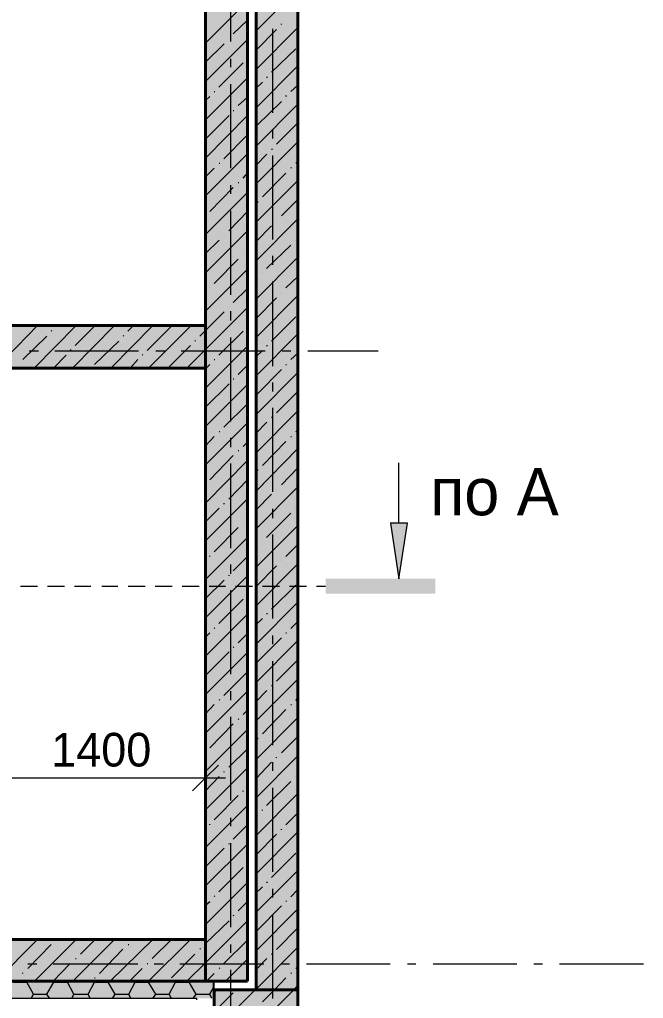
# Model space of a CAD drawing. Header units: millimetres. Extents: x -401725 to 250493, y 305116 to 802890.
# Drawn here: x -375103.854 to -375102.391, y 508975.81 to 508978.104 of the extents above; entities that cross this region are included whole.
import ezdxf

# ---------------------------------------------------------------- set-up
doc = ezdxf.new("R2010")
doc.units = ezdxf.units.MM
doc.layers.add('PDF _Геометрия', color=7, linetype='Continuous', true_color=0x1d1d1d)
doc.layers.add('PDF _Сплошная заливка', color=7, linetype='Continuous', true_color=0xffffff)
doc.layers.add('PDF _Текст', color=7, linetype='Continuous')

msp = doc.modelspace()

# ---------------------------------------------------------------- hatches: boundary and pattern name
at = {"layer": 'PDF _Сплошная заливка', "transparency": 33554559}
h = msp.add_hatch(color=256, dxfattribs=at)
h.paths.add_polyline_path([(-375103.3211, 508979.9459), (-375103.3211, 508980.3788), (-375103.4181, 508980.3788), (-375103.4181, 508979.9459)])
h.paths.add_polyline_path([(-375103.3211, 508979.3743), (-375103.4181, 508979.3743), (-375103.4181, 508975.8511), (-375103.3211, 508975.8511)])
h = msp.add_hatch(color=256, dxfattribs=at)
h.paths.add_polyline_path([(-375103.2028, 508979.9459), (-375103.2028, 508980.3787), (-375103.2996, 508980.3787), (-375103.2996, 508979.9459)])
h.paths.add_polyline_path([(-375103.2028, 508979.3743), (-375103.2996, 508979.3743), (-375103.2996, 508975.8311), (-375103.2028, 508975.8311)])
msp.add_hatch(color=7, dxfattribs=at).paths.add_polyline_path([(-375102.9494, 508976.9044), (-375102.9462, 508976.9238), (-375102.9832, 508976.9238), (-375102.9832, 508976.9144), (-375102.9828, 508976.9144), (-375102.9828, 508976.9027), (-375102.9811, 508976.9027), (-375102.9811, 508976.8927), (-375102.9794, 508976.8927), (-375102.9794, 508976.881), (-375102.9778, 508976.881), (-375102.9778, 508976.871), (-375102.9761, 508976.871), (-375102.9761, 508976.8594), (-375102.9744, 508976.8594), (-375102.9744, 508976.8494), (-375102.9728, 508976.8494), (-375102.9728, 508976.8377), (-375102.9711, 508976.8377), (-375102.9711, 508976.8277), (-375102.9694, 508976.8277), (-375102.9694, 508976.816), (-375102.9678, 508976.816), (-375102.9678, 508976.806), (-375102.9661, 508976.806), (-375102.9661, 508976.796), (-375102.9644, 508976.806), (-375102.9628, 508976.8177), (-375102.9611, 508976.8277), (-375102.9594, 508976.8394), (-375102.9578, 508976.8494), (-375102.9561, 508976.861), (-375102.9544, 508976.871), (-375102.9528, 508976.8827), (-375102.9511, 508976.8927)])

# ---------------------------------------------------------------- linework, layer by layer
at = {"layer": 'PDF _Геометрия', "color": 7, "lineweight": 9}
for points in [[(-375103.3197, 508975.8505), (-375103.3197, 508980.7723)], [(-375103.2996, 508980.7721), (-375103.2996, 508975.8306)], [(-375103.2013, 508979.3738), (-375103.2013, 508975.6337)], [(-375103.3597, 508978.2488), (-375103.3597, 508978.0521)], [(-375103.2613, 508978.0821), (-375103.2613, 508977.8854)], [(-375103.3597, 508978.0121), (-375103.3597, 508977.9921)], [(-375103.3597, 508977.9521), (-375103.3597, 508977.7554)], [(-375103.2613, 508977.8471), (-375103.2613, 508977.8254)], [(-375103.2613, 508977.7854), (-375103.2613, 508977.5888)], [(-375103.3597, 508977.7154), (-375103.3597, 508977.6954)], [(-375103.3597, 508977.6554), (-375103.3597, 508977.4588)], [(-375103.2613, 508977.5504), (-375103.2613, 508977.5288)], [(-375103.2613, 508977.4904), (-375103.2613, 508977.2921)], [(-375103.3597, 508977.4204), (-375103.3597, 508977.3988)], [(-375103.3597, 508977.3588), (-375103.3597, 508977.1621)], [(-375103.8098, 508977.3272), (-375103.8315, 508977.3272)], [(-375103.5748, 508977.3272), (-375103.7715, 508977.3272)], [(-375103.5132, 508977.3272), (-375103.5348, 508977.3272)], [(-375103.2782, 508977.3272), (-375103.4749, 508977.3272)], [(-375103.2181, 508977.3271), (-375103.2381, 508977.3271)], [(-375103.013, 508977.3271), (-375103.1779, 508977.3271)], [(-375103.4181, 508977.2871), (-375104.4698, 508977.2871)], [(-375103.4181, 508975.9488), (-375103.4181, 508977.2871)], [(-375103.2613, 508977.2538), (-375103.2613, 508977.2321)], [(-375103.2613, 508977.1938), (-375103.2613, 508976.9971)], [(-375103.3597, 508977.1238), (-375103.3597, 508977.1021)], [(-375103.3597, 508977.0638), (-375103.3597, 508976.8654)], [(-375102.9647, 508976.9238), (-375102.9647, 508977.0654)], [(-375103.2613, 508976.9571), (-375103.2613, 508976.9354)], [(-375102.9448, 508976.9238), (-375102.9849, 508976.9238)], [(-375102.9846, 508976.9238), (-375102.9647, 508976.7938)], [(-375102.9648, 508976.7938), (-375102.9448, 508976.9238)], [(-375103.2613, 508976.8971), (-375103.2613, 508976.7004)], [(-375103.3597, 508976.8271), (-375103.3597, 508976.8054)], [(-375103.3597, 508976.7671), (-375103.3597, 508976.5704)], [(-375103.2613, 508976.6604), (-375103.2613, 508976.6404)], [(-375103.2613, 508976.6004), (-375103.2613, 508976.4038)], [(-375103.3597, 508976.5304), (-375103.3597, 508976.5088)], [(-375103.3597, 508976.4704), (-375103.3597, 508976.2738)], [(-375103.4181, 508976.3688), (-375103.4181, 508976.3271), (-375103.4181, 508976.2805)], [(-375103.2613, 508976.3638), (-375103.2613, 508976.3438)], [(-375103.9697, 508976.3271), (-375103.3713, 508976.3271)], [(-375103.2613, 508976.3038), (-375103.2613, 508976.1071)], [(-375103.3597, 508976.2338), (-375103.3597, 508976.2138)], [(-375103.3597, 508976.1738), (-375103.3597, 508975.9771)], [(-375103.2613, 508976.0671), (-375103.2613, 508976.0471)], [(-375103.2613, 508976.0071), (-375103.2613, 508975.8104)], [(-375106.3713, 508975.9488), (-375103.4181, 508975.9488)], [(-375103.3597, 508975.9371), (-375103.3597, 508975.9171)], [(-375103.8131, 508975.8905), (-375103.8347, 508975.8905)], [(-375103.5765, 508975.8905), (-375103.7749, 508975.8905)], [(-375103.5164, 508975.8905), (-375103.5381, 508975.8905)], [(-375103.2814, 508975.8905), (-375103.4781, 508975.8905)], [(-375103.2214, 508975.8905), (-375103.2414, 508975.8905)], [(-375102.9848, 508975.8905), (-375103.1814, 508975.8905)], [(-375102.9247, 508975.8905), (-375102.9447, 508975.8905)], [(-375102.6881, 508975.8905), (-375102.8847, 508975.8905)], [(-375102.6281, 508975.8905), (-375102.648, 508975.8905)], [(-375102.3915, 508975.8905), (-375102.5881, 508975.8905)], [(-375103.3597, 508975.8771), (-375103.3597, 508975.6804)], [(-375103.398, 508975.8504), (-375103.3996, 508975.8504), (-375103.398, 508975.8504), (-375107.8948, 508975.8504)], [(-375103.3996, 508975.8104), (-375103.3996, 508975.8504), (-375107.8945, 508975.8504)], [(-375103.3998, 508975.8505), (-375103.3197, 508975.8505)], [(-375103.3996, 508975.8504), (-375103.3996, 508975.8504)], [(-375103.398, 508975.8104), (-375103.398, 508975.8504)], [(-375103.398, 508975.8504), (-375103.398, 508975.8504)], [(-375103.398, 508975.8504), (-375103.398, 508975.8504)], [(-375103.4382, 508975.8072), (-375103.4382, 508975.8105), (-375107.8946, 508975.8105)], [(-375103.3996, 508975.8104), (-375103.398, 508975.8104)]]:
    msp.add_lwpolyline(points, dxfattribs=at)
at = {"layer": 'PDF _Геометрия', "color": 7, "lineweight": 40}
for points in [[(-375103.4181, 508979.3738), (-375103.4181, 508975.8505)], [(-375103.2013, 508979.3738), (-375103.2013, 508975.8304), (-375103.3981, 508975.8304)], [(-375103.3197, 508975.8505), (-375103.3197, 508979.3739)], [(-375103.2996, 508979.3737), (-375103.2996, 508975.8306)], [(-375103.4181, 508977.3871), (-375105.4647, 508977.3871)], [(-375103.4181, 508977.2871), (-375103.4181, 508977.3871)], [(-375105.5648, 508977.2871), (-375103.4181, 508977.2871)], [(-375103.4181, 508975.9488), (-375106.3713, 508975.9488)], [(-375103.4181, 508975.8505), (-375103.4181, 508975.9488)], [(-375106.3713, 508975.8505), (-375103.4181, 508975.8505)], [(-375103.4181, 508975.8505), (-375103.3197, 508975.8505)], [(-375103.398, 508975.8304), (-375103.398, 508975.6338)], [(-375103.2996, 508975.8304), (-375103.2013, 508975.8304)], [(-375103.2013, 508975.6337), (-375103.2013, 508975.8304)]]:
    msp.add_lwpolyline(points, dxfattribs=at)
at = {"layer": 'PDF _Геометрия', "lineweight": 9}
for points in [[(-375103.2996, 508978.0771), (-375103.2013, 508978.1754)], [(-375103.4181, 508978.0488), (-375103.3197, 508978.1471)], [(-375103.353, 508978.0705), (-375103.3197, 508978.1021)], [(-375103.2396, 508978.0921), (-375103.2396, 508978.0937)], [(-375103.2996, 508977.9871), (-375103.2013, 508978.0854)], [(-375103.2996, 508978.0321), (-375103.2513, 508978.0804)], [(-375103.4181, 508977.9588), (-375103.3197, 508978.0571)], [(-375103.4179, 508978.0037), (-375103.3746, 508978.0471)], [(-375103.3629, 508978.0587), (-375103.3629, 508978.0587)], [(-375103.2631, 508977.9805), (-375103.2065, 508978.0355)], [(-375103.3864, 508977.9455), (-375103.3298, 508978.0022)], [(-375103.2996, 508977.8971), (-375103.2013, 508977.9954)], [(-375103.4181, 508977.8688), (-375103.3197, 508977.9671)], [(-375103.2997, 508977.9421), (-375103.2847, 508977.9571)], [(-375103.2747, 508977.9688), (-375103.273, 508977.9688)], [(-375103.398, 508977.9354), (-375103.3963, 508977.9354)], [(-375103.218, 508977.9354), (-375103.2013, 508977.9504)], [(-375103.4181, 508977.9138), (-375103.408, 508977.9238)], [(-375103.3415, 508977.9021), (-375103.3197, 508977.9221)], [(-375103.2962, 508977.8571), (-375103.2396, 508977.9121)], [(-375103.2298, 508977.9238), (-375103.2282, 508977.9255)], [(-375103.3532, 508977.8905), (-375103.3515, 508977.8905)], [(-375103.2996, 508977.8071), (-375103.2013, 508977.9054)], [(-375103.4181, 508977.7788), (-375103.3197, 508977.8788)], [(-375103.4179, 508977.8237), (-375103.3629, 508977.8787)], [(-375103.2514, 508977.8121), (-375103.2013, 508977.8621)], [(-375103.3748, 508977.7771), (-375103.3197, 508977.8338)], [(-375103.2996, 508977.7187), (-375103.2013, 508977.8171)], [(-375103.263, 508977.8004), (-375103.2613, 508977.8004)], [(-375103.4181, 508977.6905), (-375103.3197, 508977.7888)], [(-375103.2997, 508977.7621), (-375103.2746, 508977.7887)], [(-375103.2062, 508977.7671), (-375103.2013, 508977.7721)], [(-375103.4181, 508977.7354), (-375103.398, 508977.7554)], [(-375103.3863, 508977.7671), (-375103.3847, 508977.7671)], [(-375103.2182, 508977.7555), (-375103.2165, 508977.7572)], [(-375103.3298, 508977.7321), (-375103.3197, 508977.7438)], [(-375103.2996, 508977.6288), (-375103.2013, 508977.7271)], [(-375103.2848, 508977.6888), (-375103.2298, 508977.7438)], [(-375103.4081, 508977.6538), (-375103.3532, 508977.7105)], [(-375103.3415, 508977.7222), (-375103.3398, 508977.7222)], [(-375103.4181, 508977.6005), (-375103.3197, 508977.6988)], [(-375103.2396, 508977.6438), (-375103.2013, 508977.6821)], [(-375103.2964, 508977.6771), (-375103.2947, 508977.6771)], [(-375103.3631, 508977.6088), (-375103.3197, 508977.6538)], [(-375103.2996, 508977.5387), (-375103.2013, 508977.6371)], [(-375103.2513, 508977.6321), (-375103.2513, 508977.6321)], [(-375103.2996, 508977.5837), (-375103.263, 508977.6204)], [(-375103.4181, 508977.5104), (-375103.3197, 508977.6088)], [(-375103.4181, 508977.5554), (-375103.3863, 508977.5871)], [(-375103.3746, 508977.5987), (-375103.3746, 508977.5987)], [(-375103.2065, 508977.5871), (-375103.2065, 508977.5871)], [(-375103.2748, 508977.5205), (-375103.2181, 508977.5755)], [(-375103.3981, 508977.4855), (-375103.3415, 508977.5422)], [(-375103.3298, 508977.5538), (-375103.3298, 508977.5538)], [(-375103.2996, 508977.4487), (-375103.2013, 508977.5471)], [(-375103.4181, 508977.4205), (-375103.3197, 508977.5188)], [(-375103.2997, 508977.4938), (-375103.2964, 508977.4971)], [(-375103.2847, 508977.5088), (-375103.2847, 508977.5088)], [(-375103.2297, 508977.4754), (-375103.2013, 508977.5021)], [(-375103.408, 508977.4754), (-375103.408, 508977.4754)], [(-375103.353, 508977.4405), (-375103.3197, 508977.4738)], [(-375103.2996, 508977.3587), (-375103.2013, 508977.4571)], [(-375103.2996, 508977.4037), (-375103.2513, 508977.4521)], [(-375103.2396, 508977.4637), (-375103.2396, 508977.4637)], [(-375103.4181, 508977.3305), (-375103.3197, 508977.4288)], [(-375103.3629, 508977.4304), (-375103.3629, 508977.4304)], [(-375103.4179, 508977.3754), (-375103.3746, 508977.4187)], [(-375103.2631, 508977.3505), (-375103.2065, 508977.4071)], [(-375103.9098, 508977.2871), (-375103.8115, 508977.3872)], [(-375103.8196, 508977.2871), (-375103.7213, 508977.3871)], [(-375103.768, 508977.3854), (-375103.7664, 508977.3871)], [(-375103.7296, 508977.2871), (-375103.6313, 508977.3871)], [(-375103.7232, 508977.3405), (-375103.6764, 508977.3871)], [(-375103.6397, 508977.2871), (-375103.5414, 508977.3871)], [(-375103.5998, 508977.3738), (-375103.5865, 508977.3872)], [(-375103.5545, 508977.3287), (-375103.498, 508977.3854)], [(-375103.5515, 508977.2872), (-375103.4515, 508977.3872)], [(-375103.8464, 508977.3071), (-375103.7897, 508977.3621)], [(-375103.7797, 508977.3738), (-375103.778, 508977.3754)], [(-375103.6112, 508977.3621), (-375103.6096, 508977.3637)], [(-375103.4314, 508977.3621), (-375103.4181, 508977.3755)], [(-375103.3864, 508977.3171), (-375103.3298, 508977.3738)], [(-375103.2996, 508977.2688), (-375103.2013, 508977.3671)], [(-375103.6781, 508977.2954), (-375103.6213, 508977.3504)], [(-375103.5065, 508977.2871), (-375103.4531, 508977.3405)], [(-375103.4431, 508977.3505), (-375103.4414, 508977.3521)], [(-375103.4181, 508977.2404), (-375103.3197, 508977.3388)], [(-375103.2747, 508977.3404), (-375103.273, 508977.3404)], [(-375103.7746, 508977.2871), (-375103.7446, 508977.3171)], [(-375103.7346, 508977.3287), (-375103.7329, 508977.3304)], [(-375103.5664, 508977.3171), (-375103.5648, 508977.3188)], [(-375103.4615, 508977.2871), (-375103.4181, 508977.3305)], [(-375103.2997, 508977.3138), (-375103.2847, 508977.3288)], [(-375103.218, 508977.3071), (-375103.2013, 508977.3221)], [(-375103.5948, 508977.2871), (-375103.5765, 508977.3072)], [(-375103.4181, 508977.2854), (-375103.408, 508977.2954)], [(-375103.398, 508977.3071), (-375103.3963, 508977.3071)], [(-375103.3415, 508977.2721), (-375103.3197, 508977.2938)], [(-375103.2298, 508977.2955), (-375103.2282, 508977.2955)], [(-375103.2996, 508977.1787), (-375103.2013, 508977.2771)], [(-375103.2962, 508977.2271), (-375103.2396, 508977.2837)], [(-375103.4181, 508977.1505), (-375103.3197, 508977.2488)], [(-375103.4179, 508977.1954), (-375103.3629, 508977.2504)], [(-375103.3532, 508977.2622), (-375103.3515, 508977.2622)], [(-375103.2514, 508977.1821), (-375103.2013, 508977.2321)], [(-375103.3748, 508977.1488), (-375103.3197, 508977.2038)], [(-375103.2996, 508977.0887), (-375103.2013, 508977.1871)], [(-375103.4181, 508977.0605), (-375103.3197, 508977.1588)], [(-375103.2997, 508977.1338), (-375103.2746, 508977.1604)], [(-375103.263, 508977.1721), (-375103.2613, 508977.1721)], [(-375103.3863, 508977.1388), (-375103.3847, 508977.1388)], [(-375103.2062, 508977.1387), (-375103.2013, 508977.1421)], [(-375103.4181, 508977.1054), (-375103.398, 508977.1271)], [(-375103.3298, 508977.1038), (-375103.3197, 508977.1138)], [(-375103.2848, 508977.0588), (-375103.2298, 508977.1155)], [(-375103.2182, 508977.1272), (-375103.2165, 508977.1272)], [(-375103.4081, 508977.0255), (-375103.3532, 508977.0822)], [(-375103.3415, 508977.0938), (-375103.3398, 508977.0938)], [(-375103.2996, 508976.9987), (-375103.2013, 508977.0987)], [(-375103.4181, 508976.9705), (-375103.3197, 508977.0705)], [(-375103.2964, 508977.0488), (-375103.2947, 508977.0488)], [(-375103.2396, 508977.0137), (-375103.2013, 508977.0537)], [(-375103.3631, 508976.9804), (-375103.3197, 508977.0255)], [(-375103.2996, 508976.9104), (-375103.2013, 508977.0087)], [(-375103.2996, 508976.9554), (-375103.263, 508976.9921)], [(-375103.2513, 508977.0037), (-375103.2513, 508977.0037)], [(-375103.4181, 508976.8821), (-375103.3197, 508976.9805)], [(-375103.3746, 508976.9687), (-375103.3746, 508976.9704)], [(-375103.4181, 508976.9271), (-375103.3863, 508976.9587)], [(-375103.2748, 508976.8905), (-375103.2181, 508976.9472)], [(-375103.2065, 508976.9588), (-375103.2065, 508976.9588)], [(-375103.3298, 508976.9255), (-375103.3298, 508976.9255)], [(-375103.3981, 508976.8571), (-375103.3415, 508976.9138)], [(-375103.2996, 508976.8204), (-375103.2013, 508976.9187)], [(-375103.4181, 508976.7921), (-375103.3197, 508976.8905)], [(-375103.2847, 508976.8804), (-375103.2847, 508976.8804)], [(-375103.2997, 508976.8654), (-375103.2964, 508976.8688)], [(-375103.2297, 508976.8454), (-375103.2013, 508976.8737)], [(-375103.408, 508976.8454), (-375103.408, 508976.8471)], [(-375103.353, 508976.8121), (-375103.3197, 508976.8455)], [(-375103.2396, 508976.8354), (-375103.2396, 508976.8354)], [(-375103.2996, 508976.7304), (-375103.2013, 508976.8287)], [(-375103.2996, 508976.7754), (-375103.2513, 508976.8237)], [(-375103.4181, 508976.7021), (-375103.3197, 508976.8005)], [(-375103.4179, 508976.7471), (-375103.3746, 508976.7904)], [(-375103.3629, 508976.8004), (-375103.3629, 508976.8021)], [(-375103.2631, 508976.7222), (-375103.2065, 508976.7788)], [(-375103.3864, 508976.6888), (-375103.3298, 508976.7455)], [(-375103.2996, 508976.6404), (-375103.2013, 508976.7387)], [(-375103.4181, 508976.6121), (-375103.3197, 508976.7105)], [(-375103.2997, 508976.6854), (-375103.2847, 508976.7004)], [(-375103.2747, 508976.7121), (-375103.273, 508976.7121)], [(-375103.218, 508976.6771), (-375103.2013, 508976.6937)], [(-375103.398, 508976.6771), (-375103.3963, 508976.6788)], [(-375103.4181, 508976.6571), (-375103.408, 508976.6671)], [(-375103.3415, 508976.6438), (-375103.3197, 508976.6654)], [(-375103.2996, 508976.5504), (-375103.2013, 508976.6487)], [(-375103.2962, 508976.5987), (-375103.2396, 508976.6554)], [(-375103.2298, 508976.6672), (-375103.2282, 508976.6672)], [(-375103.3532, 508976.6322), (-375103.3515, 508976.6338)], [(-375103.4181, 508976.5221), (-375103.3197, 508976.6205)], [(-375103.4179, 508976.5671), (-375103.3629, 508976.6221)], [(-375103.2514, 508976.5537), (-375103.2013, 508976.6037)], [(-375103.3748, 508976.5205), (-375103.3197, 508976.5755)], [(-375103.2996, 508976.4604), (-375103.2013, 508976.5587)], [(-375103.2997, 508976.5054), (-375103.2746, 508976.5321)], [(-375103.263, 508976.5438), (-375103.2613, 508976.5438)], [(-375103.4181, 508976.4321), (-375103.3197, 508976.5305)], [(-375103.3863, 508976.5088), (-375103.3847, 508976.5104)], [(-375103.2062, 508976.5087), (-375103.2013, 508976.5137)], [(-375103.4181, 508976.4771), (-375103.398, 508976.4988)], [(-375103.3298, 508976.4755), (-375103.3197, 508976.4855)], [(-375103.2848, 508976.4305), (-375103.2298, 508976.4872)], [(-375103.2182, 508976.4988), (-375103.2165, 508976.4988)], [(-375103.3415, 508976.4638), (-375103.3398, 508976.4655)], [(-375103.2996, 508976.3704), (-375103.2013, 508976.4687)], [(-375103.4181, 508976.3421), (-375103.3197, 508976.4405)], [(-375103.4081, 508976.3972), (-375103.3532, 508976.4538)], [(-375103.2964, 508976.4188), (-375103.2947, 508976.4205)], [(-375103.2396, 508976.3854), (-375103.2013, 508976.4237)], [(-375103.3631, 508976.3521), (-375103.3197, 508976.3955)], [(-375103.2996, 508976.2804), (-375103.2013, 508976.3788)], [(-375103.2513, 508976.3737), (-375103.2513, 508976.3754)], [(-375103.4181, 508976.2521), (-375103.3197, 508976.3505)], [(-375103.2996, 508976.3254), (-375103.263, 508976.3637)], [(-375103.4181, 508976.2971), (-375103.3863, 508976.3304)], [(-375103.3746, 508976.3404), (-375103.3746, 508976.3421)], [(-375103.2065, 508976.3305), (-375103.2065, 508976.3305)], [(-375103.2748, 508976.2622), (-375103.2181, 508976.3188)], [(-375103.3981, 508976.2288), (-375103.3415, 508976.2855)], [(-375103.3298, 508976.2955), (-375103.3298, 508976.2971)], [(-375103.2996, 508976.1921), (-375103.2013, 508976.2904)], [(-375103.4181, 508976.1638), (-375103.3197, 508976.2621)], [(-375103.2997, 508976.2355), (-375103.2964, 508976.2404)], [(-375103.2847, 508976.2504), (-375103.2847, 508976.2521)], [(-375103.2297, 508976.2171), (-375103.2013, 508976.2454)], [(-375103.408, 508976.2171), (-375103.408, 508976.2188)], [(-375103.353, 508976.1838), (-375103.3197, 508976.2171)], [(-375103.2996, 508976.1021), (-375103.2013, 508976.2004)], [(-375103.2996, 508976.1471), (-375103.2513, 508976.1954)], [(-375103.2396, 508976.2054), (-375103.2396, 508976.2071)], [(-375103.4181, 508976.0738), (-375103.3197, 508976.1721)], [(-375103.3629, 508976.1721), (-375103.3629, 508976.1737)], [(-375103.4179, 508976.1187), (-375103.3746, 508976.1621)], [(-375103.2631, 508976.0938), (-375103.2065, 508976.1505)], [(-375103.3864, 508976.0605), (-375103.3298, 508976.1171)], [(-375103.2996, 508976.0121), (-375103.2013, 508976.1104)], [(-375103.4181, 508975.9838), (-375103.3197, 508976.0821)], [(-375103.2747, 508976.0821), (-375103.273, 508976.0838)], [(-375103.398, 508976.0488), (-375103.3963, 508976.0504)], [(-375103.2997, 508976.0571), (-375103.2847, 508976.0721)], [(-375103.218, 508976.0487), (-375103.2013, 508976.0654)], [(-375103.4181, 508976.0288), (-375103.408, 508976.0371)], [(-375103.3415, 508976.0155), (-375103.3197, 508976.0371)], [(-375103.2962, 508975.9704), (-375103.2396, 508976.0271)], [(-375103.2298, 508976.0372), (-375103.2282, 508976.0388)], [(-375103.3532, 508976.0038), (-375103.3515, 508976.0055)], [(-375103.2996, 508975.9221), (-375103.2013, 508976.0204)], [(-375103.4181, 508975.8938), (-375103.3197, 508975.9921)], [(-375103.4179, 508975.9387), (-375103.3629, 508975.9921)], [(-375103.2514, 508975.9254), (-375103.2013, 508975.9754)], [(-375103.9098, 508975.8505), (-375103.8115, 508975.9488)], [(-375103.8347, 508975.8804), (-375103.7797, 508975.9371)], [(-375103.8196, 508975.8504), (-375103.7213, 508975.9487)], [(-375103.768, 508975.9488), (-375103.7664, 508975.9488)], [(-375103.7296, 508975.8504), (-375103.6313, 508975.9488)], [(-375103.7114, 508975.9138), (-375103.6764, 508975.9488)], [(-375103.6414, 508975.8505), (-375103.5414, 508975.9488)], [(-375103.5996, 508975.9371), (-375103.5979, 508975.9371)], [(-375103.5881, 508975.9488), (-375103.5865, 508975.9488)], [(-375103.5515, 508975.8505), (-375103.4531, 508975.9488)], [(-375103.5429, 508975.9037), (-375103.498, 508975.9487)], [(-375103.4197, 508975.9371), (-375103.4181, 508975.9388)], [(-375103.3748, 508975.8921), (-375103.3197, 508975.9471)], [(-375103.6665, 508975.8688), (-375103.6115, 508975.9255)], [(-375103.4981, 508975.8588), (-375103.4431, 508975.9138)], [(-375103.4314, 508975.9255), (-375103.4298, 508975.9271)], [(-375103.2996, 508975.8321), (-375103.2013, 508975.9304)], [(-375103.263, 508975.9138), (-375103.2613, 508975.9154)], [(-375103.7748, 508975.8505), (-375103.7349, 508975.8922)], [(-375103.7229, 508975.9037), (-375103.7213, 508975.9037)], [(-375103.5547, 508975.8921), (-375103.5531, 508975.8921)], [(-375103.4615, 508975.8505), (-375103.4181, 508975.8938)], [(-375103.3715, 508975.8505), (-375103.3197, 508975.9021)], [(-375103.2997, 508975.8771), (-375103.2746, 508975.9038)], [(-375103.8465, 508975.8688), (-375103.8465, 508975.8705)], [(-375103.5964, 508975.8505), (-375103.5664, 508975.8805)], [(-375103.4164, 508975.8504), (-375103.398, 508975.8688)], [(-375103.3863, 508975.8804), (-375103.3847, 508975.8821)], [(-375103.2182, 508975.8688), (-375103.2165, 508975.8705)], [(-375103.2062, 508975.8804), (-375103.2013, 508975.8854)], [(-375103.8682, 508975.8488), (-375103.8365, 508975.8488)], [(-375103.8365, 508975.8488), (-375103.8365, 508975.8505)], [(-375103.8215, 508975.8205), (-375103.8365, 508975.8488)], [(-375103.7898, 508975.8205), (-375103.7732, 508975.8488)], [(-375103.7732, 508975.8488), (-375103.7748, 508975.8505)], [(-375103.7732, 508975.8488), (-375103.7732, 508975.8488)], [(-375103.773, 508975.8488), (-375103.7414, 508975.8488)], [(-375103.7414, 508975.8488), (-375103.7397, 508975.8505)], [(-375103.7264, 508975.8205), (-375103.7414, 508975.8488)], [(-375103.6931, 508975.8204), (-375103.6781, 508975.8488)], [(-375103.6781, 508975.8488), (-375103.6797, 508975.8504)], [(-375103.6781, 508975.8588), (-375103.6764, 508975.8588)], [(-375103.6781, 508975.8488), (-375103.6781, 508975.8488)], [(-375103.678, 508975.8487), (-375103.6463, 508975.8487)], [(-375103.6297, 508975.8204), (-375103.6464, 508975.8488)], [(-375103.6463, 508975.8488), (-375103.6447, 508975.8504)], [(-375103.5981, 508975.8204), (-375103.583, 508975.8487)], [(-375103.5831, 508975.8488), (-375103.5515, 508975.8488)], [(-375103.583, 508975.8488), (-375103.583, 508975.8504)], [(-375103.583, 508975.8488), (-375103.583, 508975.8488)], [(-375103.5515, 508975.8488), (-375103.5498, 508975.8505)], [(-375103.5346, 508975.8204), (-375103.5514, 508975.8487)], [(-375103.5031, 508975.8205), (-375103.4882, 508975.8488)], [(-375103.4882, 508975.8488), (-375103.4882, 508975.8505)], [(-375103.4882, 508975.8488), (-375103.4882, 508975.8488)], [(-375103.4881, 508975.8488), (-375103.4564, 508975.8488)], [(-375103.4564, 508975.8488), (-375103.4548, 508975.8505)], [(-375103.4398, 508975.8205), (-375103.4564, 508975.8488)], [(-375103.3263, 508975.8505), (-375103.3197, 508975.8571)], [(-375103.2566, 508975.8305), (-375103.2298, 508975.8588)], [(-375103.8266, 508975.8105), (-375103.8215, 508975.8205)], [(-375103.8215, 508975.8205), (-375103.8215, 508975.8205)], [(-375103.8213, 508975.8205), (-375103.7897, 508975.8205)], [(-375103.7829, 508975.8104), (-375103.7896, 508975.8204)], [(-375103.7315, 508975.8105), (-375103.7264, 508975.8205)], [(-375103.7264, 508975.8205), (-375103.7264, 508975.8205)], [(-375103.7263, 508975.8204), (-375103.693, 508975.8204)], [(-375103.6881, 508975.8105), (-375103.6932, 508975.8205)], [(-375103.6364, 508975.8105), (-375103.6297, 508975.8204)], [(-375103.6297, 508975.8204), (-375103.5979, 508975.8204)], [(-375103.6297, 508975.8204), (-375103.6297, 508975.8204)], [(-375103.593, 508975.8104), (-375103.5981, 508975.8204)], [(-375103.5414, 508975.8104), (-375103.5346, 508975.8204)], [(-375103.5348, 508975.8205), (-375103.5031, 508975.8205)], [(-375103.5346, 508975.8204), (-375103.5346, 508975.8204)], [(-375103.498, 508975.8104), (-375103.5029, 508975.8204)], [(-375103.4466, 508975.8105), (-375103.4398, 508975.8205)], [(-375103.4398, 508975.8205), (-375103.4398, 508975.8205)], [(-375103.4398, 508975.8204), (-375103.408, 508975.8204)], [(-375103.4031, 508975.8105), (-375103.4081, 508975.8205)], [(-375103.408, 508975.8204), (-375103.3996, 508975.8354)], [(-375103.3982, 508975.8238), (-375103.3915, 508975.8305)], [(-375103.3981, 508975.7788), (-375103.3532, 508975.8238)], [(-375103.398, 508975.7337), (-375103.3013, 508975.8304)], [(-375103.398, 508975.6438), (-375103.2113, 508975.8304)], [(-375103.2848, 508975.8021), (-375103.2564, 508975.8305)], [(-375103.2114, 508975.8304), (-375103.2013, 508975.8404)]]:
    msp.add_lwpolyline(points, dxfattribs=at)
at = {"layer": 'PDF _Геометрия', "color": 8, "lineweight": 9, "true_color": 0x808080}
for points in [[(-375103.8115, 508976.7755), (-375103.8515, 508976.7755)], [(-375103.7482, 508976.7755), (-375103.7881, 508976.7755)], [(-375103.6865, 508976.7755), (-375103.7249, 508976.7755)], [(-375103.6232, 508976.7755), (-375103.6614, 508976.7755)], [(-375103.5596, 508976.7754), (-375103.5996, 508976.7754)], [(-375103.4963, 508976.7754), (-375103.5363, 508976.7754)], [(-375103.433, 508976.7754), (-375103.4729, 508976.7754)], [(-375103.3714, 508976.7754), (-375103.4097, 508976.7754)], [(-375103.3081, 508976.7755), (-375103.3481, 508976.7755)], [(-375103.2448, 508976.7755), (-375103.2847, 508976.7755)], [(-375103.1815, 508976.7755), (-375103.2215, 508976.7755)], [(-375103.1364, 508976.7754), (-375103.158, 508976.7754)]]:
    msp.add_lwpolyline(points, dxfattribs=at)
at = {"layer": 'PDF _Геометрия', "color": 7, "lineweight": 18}
for points in [[(-375103.4178, 508976.3271), (-375103.3879, 508976.3571)], [(-375103.4181, 508976.3271), (-375103.4482, 508976.2971)]]:
    msp.add_lwpolyline(points, dxfattribs=at)
at = {"layer": 'PDF _Геометрия', "color": 7, "lineweight": 9}
msp.add_lwpolyline([(-375103.398, 508975.8104), (-375103.398, 508975.8071)], close=True, dxfattribs=at)
at = {"layer": 'PDF _Сплошная заливка', "lineweight": 5, "transparency": 33554559}
for points in [[(-375105.5648, 508977.3871), (-375103.4181, 508977.3871), (-375105.5648, 508977.2871), (-375103.4181, 508977.2871)], [(-375106.3713, 508975.9488), (-375103.4181, 508975.9488), (-375106.3713, 508975.8505), (-375103.4181, 508975.8505)], [(-375107.8947, 508975.8504), (-375103.3998, 508975.8504), (-375107.8947, 508975.8104), (-375103.3998, 508975.8104)], [(-375103.3981, 508975.8304), (-375103.2013, 508975.8304), (-375103.3981, 508975.6337), (-375103.2013, 508975.6337)]]:
    msp.add_solid(points, dxfattribs=at)
at = {"layer": 'PDF _Сплошная заливка', "color": 7, "lineweight": 5, "transparency": 33554559}
msp.add_solid([(-375103.1363, 508976.7937), (-375102.8796, 508976.7937), (-375103.1363, 508976.7587), (-375102.8796, 508976.7587)], dxfattribs=at)

# ---------------------------------------------------------------- texts
at = {"layer": 'PDF _Текст', "attachment_point": 4, "style": ''}
for s, insert, char_height in [('по А', (-375102.8914, 508976.9968), 0.11034), ('1400', (-375103.7798, 508976.3926), 0.07891)]:
    msp.add_mtext(s, dxfattribs=dict(at, insert=insert, char_height=char_height))

doc.saveas('drawing.dxf')
